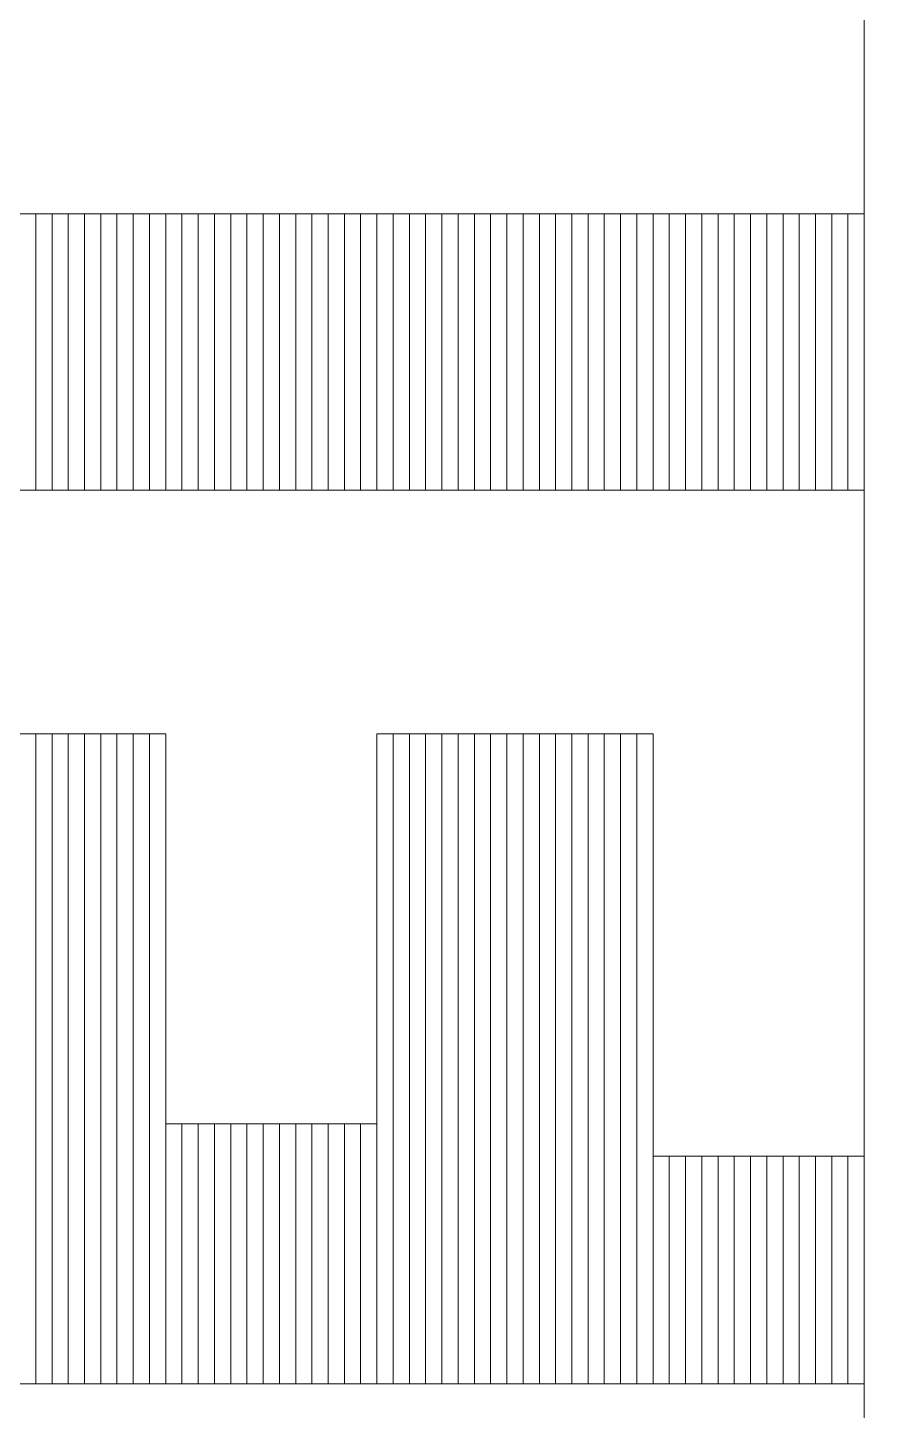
# Model space of a CAD drawing. Header units: millimetres. Extents: x -86 to 67, y -55 to 52.
# Drawn here: x 57.489 to 58.809, y 27.727 to 29.888 of the extents above; entities that cross this region are included whole.
import ezdxf

# ---------------------------------------------------------------- set-up
doc = ezdxf.new("R2010")
doc.units = ezdxf.units.MM
doc.header["$MEASUREMENT"] = 0
doc.layers.add('BG_OUTLINE', color=7, linetype='Continuous')
doc.layers.add('MA_PEN3', color=7, linetype='Continuous')

msp = doc.modelspace()

# ---------------------------------------------------------------- linework, layer by layer
at = {"layer": 'BG_OUTLINE', "color": 3, "lineweight": 9}
msp.add_open_spline([(-60.0926, 34.7331), (-60.0926, 34.7331), (63.7724, 34.7331), (63.7724, 34.7331), (63.7724, 34.7331), (64.585, 34.7336), (65.3646, 34.4113), (65.9396, 33.837), (65.9396, 33.837), (66.5146, 33.2627), (66.8379, 32.4797), (66.8384, 31.667), (66.8384, 31.667), (66.8384, 31.667), (66.8412, -52.28), (66.8412, -52.28), (66.8412, -52.28), (66.8412, -52.28), (66.8384, -52.1933), (66.8384, -52.1933), (66.8384, -52.1933), (66.8389, -53.006), (66.5166, -53.7856), (65.9424, -54.3606), (65.9424, -54.3606), (65.3681, -54.9356), (64.585, -55.2589), (63.7724, -55.2594), (63.7724, -55.2594), (63.7724, -55.2594), (-60.1869, -55.2594), (-60.1869, -55.2594), (-60.1869, -55.2594), (-60.1869, -55.2594), (-60.0853, -55.2518), (-60.0853, -55.2518), (-60.0853, -55.2518), (-60.8979, -55.2523), (-61.6775, -54.9299), (-62.2525, -54.3557), (-62.2525, -54.3557), (-62.8275, -53.7814), (-63.1508, -52.9984), (-63.1513, -52.1857), (-63.1513, -52.1857), (-63.1513, -52.1857), (-63.1587, 31.667), (-63.1587, 31.667), (-63.1587, 31.667), (-63.1592, 32.4797), (-62.8369, 33.2593), (-62.2626, 33.8343), (-62.2626, 33.8343), (-61.6883, 34.4093), (-60.9053, 34.7326), (-60.0926, 34.7331)], degree=3, knots=[0, 0, 0, 0, 0.071429, 0.071429, 0.071429, 0.071429, 0.142857, 0.142857, 0.142857, 0.142857, 0.214286, 0.214286, 0.214286, 0.214286, 0.285714, 0.285714, 0.285714, 0.285714, 0.357143, 0.357143, 0.357143, 0.357143, 0.428571, 0.428571, 0.428571, 0.428571, 0.5, 0.5, 0.5, 0.5, 0.571429, 0.571429, 0.571429, 0.571429, 0.642857, 0.642857, 0.642857, 0.642857, 0.714286, 0.714286, 0.714286, 0.714286, 0.785714, 0.785714, 0.785714, 0.785714, 0.857143, 0.857143, 0.857143, 0.857143, 0.928571, 0.928571, 0.928571, 0.928571, 1, 1, 1, 1], dxfattribs=at)
at = {"layer": 'MA_PEN3', "color": 5, "lineweight": 9}
for points in [[(58.7968, 34.3213), (58.7968, 34.3213), (58.8222, 34.3213), (58.8222, 34.3213), (58.8222, 34.3213), (58.8222, 34.3213), (58.8222, 20.9355), (58.8222, 20.9355), (58.8222, 20.9355), (58.8222, 20.9355), (58.7968, 20.9355), (58.7968, 20.9355), (58.7968, 20.9355), (58.7968, 20.9355), (58.7968, 34.3213), (58.7968, 34.3213)], [(57.476, 29.5969), (57.476, 29.5969), (57.5014, 29.5969), (57.5014, 29.5969), (57.5014, 29.5969), (57.5014, 29.5969), (57.5014, 29.1651), (57.5014, 29.1651), (57.5014, 29.1651), (57.5014, 29.1651), (57.476, 29.1651), (57.476, 29.1651), (57.476, 29.1651), (57.476, 29.1651), (57.476, 29.5969), (57.476, 29.5969)], [(57.5014, 29.5969), (57.5014, 29.5969), (57.5268, 29.5969), (57.5268, 29.5969), (57.5268, 29.5969), (57.5268, 29.5969), (57.5268, 29.1651), (57.5268, 29.1651), (57.5268, 29.1651), (57.5268, 29.1651), (57.5014, 29.1651), (57.5014, 29.1651), (57.5014, 29.1651), (57.5014, 29.1651), (57.5014, 29.5969), (57.5014, 29.5969)], [(57.5268, 29.5969), (57.5268, 29.5969), (57.5522, 29.5969), (57.5522, 29.5969), (57.5522, 29.5969), (57.5522, 29.5969), (57.5522, 29.1651), (57.5522, 29.1651), (57.5522, 29.1651), (57.5522, 29.1651), (57.5268, 29.1651), (57.5268, 29.1651), (57.5268, 29.1651), (57.5268, 29.1651), (57.5268, 29.5969), (57.5268, 29.5969)], [(57.5522, 29.5969), (57.5522, 29.5969), (57.5776, 29.5969), (57.5776, 29.5969), (57.5776, 29.5969), (57.5776, 29.5969), (57.5776, 29.1651), (57.5776, 29.1651), (57.5776, 29.1651), (57.5776, 29.1651), (57.5522, 29.1651), (57.5522, 29.1651), (57.5522, 29.1651), (57.5522, 29.1651), (57.5522, 29.5969), (57.5522, 29.5969)], [(57.5776, 29.5969), (57.5776, 29.5969), (57.603, 29.5969), (57.603, 29.5969), (57.603, 29.5969), (57.603, 29.5969), (57.603, 29.1651), (57.603, 29.1651), (57.603, 29.1651), (57.603, 29.1651), (57.5776, 29.1651), (57.5776, 29.1651), (57.5776, 29.1651), (57.5776, 29.1651), (57.5776, 29.5969), (57.5776, 29.5969)], [(57.603, 29.5969), (57.603, 29.5969), (57.6284, 29.5969), (57.6284, 29.5969), (57.6284, 29.5969), (57.6284, 29.5969), (57.6284, 29.1651), (57.6284, 29.1651), (57.6284, 29.1651), (57.6284, 29.1651), (57.603, 29.1651), (57.603, 29.1651), (57.603, 29.1651), (57.603, 29.1651), (57.603, 29.5969), (57.603, 29.5969)], [(57.6284, 29.5969), (57.6284, 29.5969), (57.6538, 29.5969), (57.6538, 29.5969), (57.6538, 29.5969), (57.6538, 29.5969), (57.6538, 29.1651), (57.6538, 29.1651), (57.6538, 29.1651), (57.6538, 29.1651), (57.6284, 29.1651), (57.6284, 29.1651), (57.6284, 29.1651), (57.6284, 29.1651), (57.6284, 29.5969), (57.6284, 29.5969)], [(57.6538, 29.5969), (57.6538, 29.5969), (57.6792, 29.5969), (57.6792, 29.5969), (57.6792, 29.5969), (57.6792, 29.5969), (57.6792, 29.1651), (57.6792, 29.1651), (57.6792, 29.1651), (57.6792, 29.1651), (57.6538, 29.1651), (57.6538, 29.1651), (57.6538, 29.1651), (57.6538, 29.1651), (57.6538, 29.5969), (57.6538, 29.5969)], [(57.6792, 29.5969), (57.6792, 29.5969), (57.7046, 29.5969), (57.7046, 29.5969), (57.7046, 29.5969), (57.7046, 29.5969), (57.7046, 29.1651), (57.7046, 29.1651), (57.7046, 29.1651), (57.7046, 29.1651), (57.6792, 29.1651), (57.6792, 29.1651), (57.6792, 29.1651), (57.6792, 29.1651), (57.6792, 29.5969), (57.6792, 29.5969)], [(57.7046, 29.5969), (57.7046, 29.5969), (57.73, 29.5969), (57.73, 29.5969), (57.73, 29.5969), (57.73, 29.5969), (57.73, 29.1651), (57.73, 29.1651), (57.73, 29.1651), (57.73, 29.1651), (57.7046, 29.1651), (57.7046, 29.1651), (57.7046, 29.1651), (57.7046, 29.1651), (57.7046, 29.5969), (57.7046, 29.5969)], [(57.73, 29.5969), (57.73, 29.5969), (57.7554, 29.5969), (57.7554, 29.5969), (57.7554, 29.5969), (57.7554, 29.5969), (57.7554, 29.1651), (57.7554, 29.1651), (57.7554, 29.1651), (57.7554, 29.1651), (57.73, 29.1651), (57.73, 29.1651), (57.73, 29.1651), (57.73, 29.1651), (57.73, 29.5969), (57.73, 29.5969)], [(57.7554, 29.5969), (57.7554, 29.5969), (57.7808, 29.5969), (57.7808, 29.5969), (57.7808, 29.5969), (57.7808, 29.5969), (57.7808, 29.1651), (57.7808, 29.1651), (57.7808, 29.1651), (57.7808, 29.1651), (57.7554, 29.1651), (57.7554, 29.1651), (57.7554, 29.1651), (57.7554, 29.1651), (57.7554, 29.5969), (57.7554, 29.5969)], [(57.7808, 29.5969), (57.7808, 29.5969), (57.8062, 29.5969), (57.8062, 29.5969), (57.8062, 29.5969), (57.8062, 29.5969), (57.8062, 29.1651), (57.8062, 29.1651), (57.8062, 29.1651), (57.8062, 29.1651), (57.7808, 29.1651), (57.7808, 29.1651), (57.7808, 29.1651), (57.7808, 29.1651), (57.7808, 29.5969), (57.7808, 29.5969)], [(57.8062, 29.5969), (57.8062, 29.5969), (57.8316, 29.5969), (57.8316, 29.5969), (57.8316, 29.5969), (57.8316, 29.5969), (57.8316, 29.1651), (57.8316, 29.1651), (57.8316, 29.1651), (57.8316, 29.1651), (57.8062, 29.1651), (57.8062, 29.1651), (57.8062, 29.1651), (57.8062, 29.1651), (57.8062, 29.5969), (57.8062, 29.5969)], [(57.8316, 29.5969), (57.8316, 29.5969), (57.857, 29.5969), (57.857, 29.5969), (57.857, 29.5969), (57.857, 29.5969), (57.857, 29.1651), (57.857, 29.1651), (57.857, 29.1651), (57.857, 29.1651), (57.8316, 29.1651), (57.8316, 29.1651), (57.8316, 29.1651), (57.8316, 29.1651), (57.8316, 29.5969), (57.8316, 29.5969)], [(57.857, 29.5969), (57.857, 29.5969), (57.8824, 29.5969), (57.8824, 29.5969), (57.8824, 29.5969), (57.8824, 29.5969), (57.8824, 29.1651), (57.8824, 29.1651), (57.8824, 29.1651), (57.8824, 29.1651), (57.857, 29.1651), (57.857, 29.1651), (57.857, 29.1651), (57.857, 29.1651), (57.857, 29.5969), (57.857, 29.5969)], [(57.8824, 29.5969), (57.8824, 29.5969), (57.9078, 29.5969), (57.9078, 29.5969), (57.9078, 29.5969), (57.9078, 29.5969), (57.9078, 29.1651), (57.9078, 29.1651), (57.9078, 29.1651), (57.9078, 29.1651), (57.8824, 29.1651), (57.8824, 29.1651), (57.8824, 29.1651), (57.8824, 29.1651), (57.8824, 29.5969), (57.8824, 29.5969)], [(57.9078, 29.5969), (57.9078, 29.5969), (57.9332, 29.5969), (57.9332, 29.5969), (57.9332, 29.5969), (57.9332, 29.5969), (57.9332, 29.1651), (57.9332, 29.1651), (57.9332, 29.1651), (57.9332, 29.1651), (57.9078, 29.1651), (57.9078, 29.1651), (57.9078, 29.1651), (57.9078, 29.1651), (57.9078, 29.5969), (57.9078, 29.5969)], [(57.9332, 29.5969), (57.9332, 29.5969), (57.9586, 29.5969), (57.9586, 29.5969), (57.9586, 29.5969), (57.9586, 29.5969), (57.9586, 29.1651), (57.9586, 29.1651), (57.9586, 29.1651), (57.9586, 29.1651), (57.9332, 29.1651), (57.9332, 29.1651), (57.9332, 29.1651), (57.9332, 29.1651), (57.9332, 29.5969), (57.9332, 29.5969)], [(57.9586, 29.5969), (57.9586, 29.5969), (57.984, 29.5969), (57.984, 29.5969), (57.984, 29.5969), (57.984, 29.5969), (57.984, 29.1651), (57.984, 29.1651), (57.984, 29.1651), (57.984, 29.1651), (57.9586, 29.1651), (57.9586, 29.1651), (57.9586, 29.1651), (57.9586, 29.1651), (57.9586, 29.5969), (57.9586, 29.5969)], [(57.984, 29.5969), (57.984, 29.5969), (58.0094, 29.5969), (58.0094, 29.5969), (58.0094, 29.5969), (58.0094, 29.5969), (58.0094, 29.1651), (58.0094, 29.1651), (58.0094, 29.1651), (58.0094, 29.1651), (57.984, 29.1651), (57.984, 29.1651), (57.984, 29.1651), (57.984, 29.1651), (57.984, 29.5969), (57.984, 29.5969)], [(58.0094, 29.5969), (58.0094, 29.5969), (58.0348, 29.5969), (58.0348, 29.5969), (58.0348, 29.5969), (58.0348, 29.5969), (58.0348, 29.1651), (58.0348, 29.1651), (58.0348, 29.1651), (58.0348, 29.1651), (58.0094, 29.1651), (58.0094, 29.1651), (58.0094, 29.1651), (58.0094, 29.1651), (58.0094, 29.5969), (58.0094, 29.5969)], [(58.0348, 29.5969), (58.0348, 29.5969), (58.0602, 29.5969), (58.0602, 29.5969), (58.0602, 29.5969), (58.0602, 29.5969), (58.0602, 29.1651), (58.0602, 29.1651), (58.0602, 29.1651), (58.0602, 29.1651), (58.0348, 29.1651), (58.0348, 29.1651), (58.0348, 29.1651), (58.0348, 29.1651), (58.0348, 29.5969), (58.0348, 29.5969)], [(58.0602, 29.5969), (58.0602, 29.5969), (58.0856, 29.5969), (58.0856, 29.5969), (58.0856, 29.5969), (58.0856, 29.5969), (58.0856, 29.1651), (58.0856, 29.1651), (58.0856, 29.1651), (58.0856, 29.1651), (58.0602, 29.1651), (58.0602, 29.1651), (58.0602, 29.1651), (58.0602, 29.1651), (58.0602, 29.5969), (58.0602, 29.5969)], [(58.0856, 29.5969), (58.0856, 29.5969), (58.111, 29.5969), (58.111, 29.5969), (58.111, 29.5969), (58.111, 29.5969), (58.111, 29.1651), (58.111, 29.1651), (58.111, 29.1651), (58.111, 29.1651), (58.0856, 29.1651), (58.0856, 29.1651), (58.0856, 29.1651), (58.0856, 29.1651), (58.0856, 29.5969), (58.0856, 29.5969)], [(58.111, 29.5969), (58.111, 29.5969), (58.1364, 29.5969), (58.1364, 29.5969), (58.1364, 29.5969), (58.1364, 29.5969), (58.1364, 29.1651), (58.1364, 29.1651), (58.1364, 29.1651), (58.1364, 29.1651), (58.111, 29.1651), (58.111, 29.1651), (58.111, 29.1651), (58.111, 29.1651), (58.111, 29.5969), (58.111, 29.5969)], [(58.1364, 29.5969), (58.1364, 29.5969), (58.1618, 29.5969), (58.1618, 29.5969), (58.1618, 29.5969), (58.1618, 29.5969), (58.1618, 29.1651), (58.1618, 29.1651), (58.1618, 29.1651), (58.1618, 29.1651), (58.1364, 29.1651), (58.1364, 29.1651), (58.1364, 29.1651), (58.1364, 29.1651), (58.1364, 29.5969), (58.1364, 29.5969)], [(58.1618, 29.5969), (58.1618, 29.5969), (58.1872, 29.5969), (58.1872, 29.5969), (58.1872, 29.5969), (58.1872, 29.5969), (58.1872, 29.1651), (58.1872, 29.1651), (58.1872, 29.1651), (58.1872, 29.1651), (58.1618, 29.1651), (58.1618, 29.1651), (58.1618, 29.1651), (58.1618, 29.1651), (58.1618, 29.5969), (58.1618, 29.5969)], [(58.1872, 29.5969), (58.1872, 29.5969), (58.2126, 29.5969), (58.2126, 29.5969), (58.2126, 29.5969), (58.2126, 29.5969), (58.2126, 29.1651), (58.2126, 29.1651), (58.2126, 29.1651), (58.2126, 29.1651), (58.1872, 29.1651), (58.1872, 29.1651), (58.1872, 29.1651), (58.1872, 29.1651), (58.1872, 29.5969), (58.1872, 29.5969)], [(58.2126, 29.5969), (58.2126, 29.5969), (58.238, 29.5969), (58.238, 29.5969), (58.238, 29.5969), (58.238, 29.5969), (58.238, 29.1651), (58.238, 29.1651), (58.238, 29.1651), (58.238, 29.1651), (58.2126, 29.1651), (58.2126, 29.1651), (58.2126, 29.1651), (58.2126, 29.1651), (58.2126, 29.5969), (58.2126, 29.5969)], [(58.238, 29.5969), (58.238, 29.5969), (58.2634, 29.5969), (58.2634, 29.5969), (58.2634, 29.5969), (58.2634, 29.5969), (58.2634, 29.1651), (58.2634, 29.1651), (58.2634, 29.1651), (58.2634, 29.1651), (58.238, 29.1651), (58.238, 29.1651), (58.238, 29.1651), (58.238, 29.1651), (58.238, 29.5969), (58.238, 29.5969)], [(58.2634, 29.5969), (58.2634, 29.5969), (58.2888, 29.5969), (58.2888, 29.5969), (58.2888, 29.5969), (58.2888, 29.5969), (58.2888, 29.1651), (58.2888, 29.1651), (58.2888, 29.1651), (58.2888, 29.1651), (58.2634, 29.1651), (58.2634, 29.1651), (58.2634, 29.1651), (58.2634, 29.1651), (58.2634, 29.5969), (58.2634, 29.5969)], [(58.2888, 29.5969), (58.2888, 29.5969), (58.3142, 29.5969), (58.3142, 29.5969), (58.3142, 29.5969), (58.3142, 29.5969), (58.3142, 29.1651), (58.3142, 29.1651), (58.3142, 29.1651), (58.3142, 29.1651), (58.2888, 29.1651), (58.2888, 29.1651), (58.2888, 29.1651), (58.2888, 29.1651), (58.2888, 29.5969), (58.2888, 29.5969)], [(58.3142, 29.5969), (58.3142, 29.5969), (58.3396, 29.5969), (58.3396, 29.5969), (58.3396, 29.5969), (58.3396, 29.5969), (58.3396, 29.1651), (58.3396, 29.1651), (58.3396, 29.1651), (58.3396, 29.1651), (58.3142, 29.1651), (58.3142, 29.1651), (58.3142, 29.1651), (58.3142, 29.1651), (58.3142, 29.5969), (58.3142, 29.5969)], [(58.3396, 29.5969), (58.3396, 29.5969), (58.365, 29.5969), (58.365, 29.5969), (58.365, 29.5969), (58.365, 29.5969), (58.365, 29.1651), (58.365, 29.1651), (58.365, 29.1651), (58.365, 29.1651), (58.3396, 29.1651), (58.3396, 29.1651), (58.3396, 29.1651), (58.3396, 29.1651), (58.3396, 29.5969), (58.3396, 29.5969)], [(58.365, 29.5969), (58.365, 29.5969), (58.3904, 29.5969), (58.3904, 29.5969), (58.3904, 29.5969), (58.3904, 29.5969), (58.3904, 29.1651), (58.3904, 29.1651), (58.3904, 29.1651), (58.3904, 29.1651), (58.365, 29.1651), (58.365, 29.1651), (58.365, 29.1651), (58.365, 29.1651), (58.365, 29.5969), (58.365, 29.5969)], [(58.3904, 29.5969), (58.3904, 29.5969), (58.4158, 29.5969), (58.4158, 29.5969), (58.4158, 29.5969), (58.4158, 29.5969), (58.4158, 29.1651), (58.4158, 29.1651), (58.4158, 29.1651), (58.4158, 29.1651), (58.3904, 29.1651), (58.3904, 29.1651), (58.3904, 29.1651), (58.3904, 29.1651), (58.3904, 29.5969), (58.3904, 29.5969)], [(58.4158, 29.5969), (58.4158, 29.5969), (58.4412, 29.5969), (58.4412, 29.5969), (58.4412, 29.5969), (58.4412, 29.5969), (58.4412, 29.1651), (58.4412, 29.1651), (58.4412, 29.1651), (58.4412, 29.1651), (58.4158, 29.1651), (58.4158, 29.1651), (58.4158, 29.1651), (58.4158, 29.1651), (58.4158, 29.5969), (58.4158, 29.5969)], [(58.4412, 29.5969), (58.4412, 29.5969), (58.4666, 29.5969), (58.4666, 29.5969), (58.4666, 29.5969), (58.4666, 29.5969), (58.4666, 29.1651), (58.4666, 29.1651), (58.4666, 29.1651), (58.4666, 29.1651), (58.4412, 29.1651), (58.4412, 29.1651), (58.4412, 29.1651), (58.4412, 29.1651), (58.4412, 29.5969), (58.4412, 29.5969)], [(58.4666, 29.5969), (58.4666, 29.5969), (58.492, 29.5969), (58.492, 29.5969), (58.492, 29.5969), (58.492, 29.5969), (58.492, 29.1651), (58.492, 29.1651), (58.492, 29.1651), (58.492, 29.1651), (58.4666, 29.1651), (58.4666, 29.1651), (58.4666, 29.1651), (58.4666, 29.1651), (58.4666, 29.5969), (58.4666, 29.5969)], [(58.492, 29.5969), (58.492, 29.5969), (58.5174, 29.5969), (58.5174, 29.5969), (58.5174, 29.5969), (58.5174, 29.5969), (58.5174, 29.1651), (58.5174, 29.1651), (58.5174, 29.1651), (58.5174, 29.1651), (58.492, 29.1651), (58.492, 29.1651), (58.492, 29.1651), (58.492, 29.1651), (58.492, 29.5969), (58.492, 29.5969)], [(58.5174, 29.5969), (58.5174, 29.5969), (58.5428, 29.5969), (58.5428, 29.5969), (58.5428, 29.5969), (58.5428, 29.5969), (58.5428, 29.1651), (58.5428, 29.1651), (58.5428, 29.1651), (58.5428, 29.1651), (58.5174, 29.1651), (58.5174, 29.1651), (58.5174, 29.1651), (58.5174, 29.1651), (58.5174, 29.5969), (58.5174, 29.5969)], [(58.5428, 29.5969), (58.5428, 29.5969), (58.5682, 29.5969), (58.5682, 29.5969), (58.5682, 29.5969), (58.5682, 29.5969), (58.5682, 29.1651), (58.5682, 29.1651), (58.5682, 29.1651), (58.5682, 29.1651), (58.5428, 29.1651), (58.5428, 29.1651), (58.5428, 29.1651), (58.5428, 29.1651), (58.5428, 29.5969), (58.5428, 29.5969)], [(58.5682, 29.5969), (58.5682, 29.5969), (58.5936, 29.5969), (58.5936, 29.5969), (58.5936, 29.5969), (58.5936, 29.5969), (58.5936, 29.1651), (58.5936, 29.1651), (58.5936, 29.1651), (58.5936, 29.1651), (58.5682, 29.1651), (58.5682, 29.1651), (58.5682, 29.1651), (58.5682, 29.1651), (58.5682, 29.5969), (58.5682, 29.5969)], [(58.5936, 29.5969), (58.5936, 29.5969), (58.619, 29.5969), (58.619, 29.5969), (58.619, 29.5969), (58.619, 29.5969), (58.619, 29.1651), (58.619, 29.1651), (58.619, 29.1651), (58.619, 29.1651), (58.5936, 29.1651), (58.5936, 29.1651), (58.5936, 29.1651), (58.5936, 29.1651), (58.5936, 29.5969), (58.5936, 29.5969)], [(58.619, 29.5969), (58.619, 29.5969), (58.6444, 29.5969), (58.6444, 29.5969), (58.6444, 29.5969), (58.6444, 29.5969), (58.6444, 29.1651), (58.6444, 29.1651), (58.6444, 29.1651), (58.6444, 29.1651), (58.619, 29.1651), (58.619, 29.1651), (58.619, 29.1651), (58.619, 29.1651), (58.619, 29.5969), (58.619, 29.5969)], [(58.6444, 29.5969), (58.6444, 29.5969), (58.6698, 29.5969), (58.6698, 29.5969), (58.6698, 29.5969), (58.6698, 29.5969), (58.6698, 29.1651), (58.6698, 29.1651), (58.6698, 29.1651), (58.6698, 29.1651), (58.6444, 29.1651), (58.6444, 29.1651), (58.6444, 29.1651), (58.6444, 29.1651), (58.6444, 29.5969), (58.6444, 29.5969)], [(58.6698, 29.5969), (58.6698, 29.5969), (58.6952, 29.5969), (58.6952, 29.5969), (58.6952, 29.5969), (58.6952, 29.5969), (58.6952, 29.1651), (58.6952, 29.1651), (58.6952, 29.1651), (58.6952, 29.1651), (58.6698, 29.1651), (58.6698, 29.1651), (58.6698, 29.1651), (58.6698, 29.1651), (58.6698, 29.5969), (58.6698, 29.5969)], [(58.6952, 29.5969), (58.6952, 29.5969), (58.7206, 29.5969), (58.7206, 29.5969), (58.7206, 29.5969), (58.7206, 29.5969), (58.7206, 29.1651), (58.7206, 29.1651), (58.7206, 29.1651), (58.7206, 29.1651), (58.6952, 29.1651), (58.6952, 29.1651), (58.6952, 29.1651), (58.6952, 29.1651), (58.6952, 29.5969), (58.6952, 29.5969)], [(58.7206, 29.5969), (58.7206, 29.5969), (58.746, 29.5969), (58.746, 29.5969), (58.746, 29.5969), (58.746, 29.5969), (58.746, 29.1651), (58.746, 29.1651), (58.746, 29.1651), (58.746, 29.1651), (58.7206, 29.1651), (58.7206, 29.1651), (58.7206, 29.1651), (58.7206, 29.1651), (58.7206, 29.5969), (58.7206, 29.5969)], [(58.746, 29.5969), (58.746, 29.5969), (58.7714, 29.5969), (58.7714, 29.5969), (58.7714, 29.5969), (58.7714, 29.5969), (58.7714, 29.1651), (58.7714, 29.1651), (58.7714, 29.1651), (58.7714, 29.1651), (58.746, 29.1651), (58.746, 29.1651), (58.746, 29.1651), (58.746, 29.1651), (58.746, 29.5969), (58.746, 29.5969)], [(58.7714, 29.5969), (58.7714, 29.5969), (58.7968, 29.5969), (58.7968, 29.5969), (58.7968, 29.5969), (58.7968, 29.5969), (58.7968, 29.1651), (58.7968, 29.1651), (58.7968, 29.1651), (58.7968, 29.1651), (58.7714, 29.1651), (58.7714, 29.1651), (58.7714, 29.1651), (58.7714, 29.1651), (58.7714, 29.5969), (58.7714, 29.5969)], [(57.476, 28.7841), (57.476, 28.7841), (57.5014, 28.7841), (57.5014, 28.7841), (57.5014, 28.7841), (57.5014, 28.7841), (57.5014, 27.7681), (57.5014, 27.7681), (57.5014, 27.7681), (57.5014, 27.7681), (57.476, 27.7681), (57.476, 27.7681), (57.476, 27.7681), (57.476, 27.7681), (57.476, 28.7841), (57.476, 28.7841)], [(57.5014, 28.7841), (57.5014, 28.7841), (57.5268, 28.7841), (57.5268, 28.7841), (57.5268, 28.7841), (57.5268, 28.7841), (57.5268, 27.7681), (57.5268, 27.7681), (57.5268, 27.7681), (57.5268, 27.7681), (57.5014, 27.7681), (57.5014, 27.7681), (57.5014, 27.7681), (57.5014, 27.7681), (57.5014, 28.7841), (57.5014, 28.7841)], [(57.5268, 28.7841), (57.5268, 28.7841), (57.5522, 28.7841), (57.5522, 28.7841), (57.5522, 28.7841), (57.5522, 28.7841), (57.5522, 27.7681), (57.5522, 27.7681), (57.5522, 27.7681), (57.5522, 27.7681), (57.5268, 27.7681), (57.5268, 27.7681), (57.5268, 27.7681), (57.5268, 27.7681), (57.5268, 28.7841), (57.5268, 28.7841)], [(57.5522, 28.7841), (57.5522, 28.7841), (57.5776, 28.7841), (57.5776, 28.7841), (57.5776, 28.7841), (57.5776, 28.7841), (57.5776, 27.7681), (57.5776, 27.7681), (57.5776, 27.7681), (57.5776, 27.7681), (57.5522, 27.7681), (57.5522, 27.7681), (57.5522, 27.7681), (57.5522, 27.7681), (57.5522, 28.7841), (57.5522, 28.7841)], [(57.5776, 28.7841), (57.5776, 28.7841), (57.603, 28.7841), (57.603, 28.7841), (57.603, 28.7841), (57.603, 28.7841), (57.603, 27.7681), (57.603, 27.7681), (57.603, 27.7681), (57.603, 27.7681), (57.5776, 27.7681), (57.5776, 27.7681), (57.5776, 27.7681), (57.5776, 27.7681), (57.5776, 28.7841), (57.5776, 28.7841)], [(57.603, 28.7841), (57.603, 28.7841), (57.6284, 28.7841), (57.6284, 28.7841), (57.6284, 28.7841), (57.6284, 28.7841), (57.6284, 27.7681), (57.6284, 27.7681), (57.6284, 27.7681), (57.6284, 27.7681), (57.603, 27.7681), (57.603, 27.7681), (57.603, 27.7681), (57.603, 27.7681), (57.603, 28.7841), (57.603, 28.7841)], [(57.6284, 28.7841), (57.6284, 28.7841), (57.6538, 28.7841), (57.6538, 28.7841), (57.6538, 28.7841), (57.6538, 28.7841), (57.6538, 27.7681), (57.6538, 27.7681), (57.6538, 27.7681), (57.6538, 27.7681), (57.6284, 27.7681), (57.6284, 27.7681), (57.6284, 27.7681), (57.6284, 27.7681), (57.6284, 28.7841), (57.6284, 28.7841)], [(57.6538, 28.7841), (57.6538, 28.7841), (57.6792, 28.7841), (57.6792, 28.7841), (57.6792, 28.7841), (57.6792, 28.7841), (57.6792, 27.7681), (57.6792, 27.7681), (57.6792, 27.7681), (57.6792, 27.7681), (57.6538, 27.7681), (57.6538, 27.7681), (57.6538, 27.7681), (57.6538, 27.7681), (57.6538, 28.7841), (57.6538, 28.7841)], [(57.6792, 28.7841), (57.6792, 28.7841), (57.7046, 28.7841), (57.7046, 28.7841), (57.7046, 28.7841), (57.7046, 28.7841), (57.7046, 27.7681), (57.7046, 27.7681), (57.7046, 27.7681), (57.7046, 27.7681), (57.6792, 27.7681), (57.6792, 27.7681), (57.6792, 27.7681), (57.6792, 27.7681), (57.6792, 28.7841), (57.6792, 28.7841)], [(58.0348, 28.7841), (58.0348, 28.7841), (58.0602, 28.7841), (58.0602, 28.7841), (58.0602, 28.7841), (58.0602, 28.7841), (58.0602, 27.7681), (58.0602, 27.7681), (58.0602, 27.7681), (58.0602, 27.7681), (58.0348, 27.7681), (58.0348, 27.7681), (58.0348, 27.7681), (58.0348, 27.7681), (58.0348, 28.7841), (58.0348, 28.7841)], [(58.0602, 28.7841), (58.0602, 28.7841), (58.0856, 28.7841), (58.0856, 28.7841), (58.0856, 28.7841), (58.0856, 28.7841), (58.0856, 27.7681), (58.0856, 27.7681), (58.0856, 27.7681), (58.0856, 27.7681), (58.0602, 27.7681), (58.0602, 27.7681), (58.0602, 27.7681), (58.0602, 27.7681), (58.0602, 28.7841), (58.0602, 28.7841)], [(58.0856, 28.7841), (58.0856, 28.7841), (58.111, 28.7841), (58.111, 28.7841), (58.111, 28.7841), (58.111, 28.7841), (58.111, 27.7681), (58.111, 27.7681), (58.111, 27.7681), (58.111, 27.7681), (58.0856, 27.7681), (58.0856, 27.7681), (58.0856, 27.7681), (58.0856, 27.7681), (58.0856, 28.7841), (58.0856, 28.7841)], [(58.111, 28.7841), (58.111, 28.7841), (58.1364, 28.7841), (58.1364, 28.7841), (58.1364, 28.7841), (58.1364, 28.7841), (58.1364, 27.7681), (58.1364, 27.7681), (58.1364, 27.7681), (58.1364, 27.7681), (58.111, 27.7681), (58.111, 27.7681), (58.111, 27.7681), (58.111, 27.7681), (58.111, 28.7841), (58.111, 28.7841)], [(58.1364, 28.7841), (58.1364, 28.7841), (58.1618, 28.7841), (58.1618, 28.7841), (58.1618, 28.7841), (58.1618, 28.7841), (58.1618, 27.7681), (58.1618, 27.7681), (58.1618, 27.7681), (58.1618, 27.7681), (58.1364, 27.7681), (58.1364, 27.7681), (58.1364, 27.7681), (58.1364, 27.7681), (58.1364, 28.7841), (58.1364, 28.7841)], [(58.1618, 28.7841), (58.1618, 28.7841), (58.1872, 28.7841), (58.1872, 28.7841), (58.1872, 28.7841), (58.1872, 28.7841), (58.1872, 27.7681), (58.1872, 27.7681), (58.1872, 27.7681), (58.1872, 27.7681), (58.1618, 27.7681), (58.1618, 27.7681), (58.1618, 27.7681), (58.1618, 27.7681), (58.1618, 28.7841), (58.1618, 28.7841)], [(58.1872, 28.7841), (58.1872, 28.7841), (58.2126, 28.7841), (58.2126, 28.7841), (58.2126, 28.7841), (58.2126, 28.7841), (58.2126, 27.7681), (58.2126, 27.7681), (58.2126, 27.7681), (58.2126, 27.7681), (58.1872, 27.7681), (58.1872, 27.7681), (58.1872, 27.7681), (58.1872, 27.7681), (58.1872, 28.7841), (58.1872, 28.7841)], [(58.2126, 28.7841), (58.2126, 28.7841), (58.238, 28.7841), (58.238, 28.7841), (58.238, 28.7841), (58.238, 28.7841), (58.238, 27.7681), (58.238, 27.7681), (58.238, 27.7681), (58.238, 27.7681), (58.2126, 27.7681), (58.2126, 27.7681), (58.2126, 27.7681), (58.2126, 27.7681), (58.2126, 28.7841), (58.2126, 28.7841)], [(58.238, 28.7841), (58.238, 28.7841), (58.2634, 28.7841), (58.2634, 28.7841), (58.2634, 28.7841), (58.2634, 28.7841), (58.2634, 27.7681), (58.2634, 27.7681), (58.2634, 27.7681), (58.2634, 27.7681), (58.238, 27.7681), (58.238, 27.7681), (58.238, 27.7681), (58.238, 27.7681), (58.238, 28.7841), (58.238, 28.7841)], [(58.2634, 28.7841), (58.2634, 28.7841), (58.2888, 28.7841), (58.2888, 28.7841), (58.2888, 28.7841), (58.2888, 28.7841), (58.2888, 27.7681), (58.2888, 27.7681), (58.2888, 27.7681), (58.2888, 27.7681), (58.2634, 27.7681), (58.2634, 27.7681), (58.2634, 27.7681), (58.2634, 27.7681), (58.2634, 28.7841), (58.2634, 28.7841)], [(58.2888, 28.7841), (58.2888, 28.7841), (58.3142, 28.7841), (58.3142, 28.7841), (58.3142, 28.7841), (58.3142, 28.7841), (58.3142, 27.7681), (58.3142, 27.7681), (58.3142, 27.7681), (58.3142, 27.7681), (58.2888, 27.7681), (58.2888, 27.7681), (58.2888, 27.7681), (58.2888, 27.7681), (58.2888, 28.7841), (58.2888, 28.7841)], [(58.3142, 28.7841), (58.3142, 28.7841), (58.3396, 28.7841), (58.3396, 28.7841), (58.3396, 28.7841), (58.3396, 28.7841), (58.3396, 27.7681), (58.3396, 27.7681), (58.3396, 27.7681), (58.3396, 27.7681), (58.3142, 27.7681), (58.3142, 27.7681), (58.3142, 27.7681), (58.3142, 27.7681), (58.3142, 28.7841), (58.3142, 28.7841)], [(58.3396, 28.7841), (58.3396, 28.7841), (58.365, 28.7841), (58.365, 28.7841), (58.365, 28.7841), (58.365, 28.7841), (58.365, 27.7681), (58.365, 27.7681), (58.365, 27.7681), (58.365, 27.7681), (58.3396, 27.7681), (58.3396, 27.7681), (58.3396, 27.7681), (58.3396, 27.7681), (58.3396, 28.7841), (58.3396, 28.7841)], [(58.365, 28.7841), (58.365, 28.7841), (58.3904, 28.7841), (58.3904, 28.7841), (58.3904, 28.7841), (58.3904, 28.7841), (58.3904, 27.7681), (58.3904, 27.7681), (58.3904, 27.7681), (58.3904, 27.7681), (58.365, 27.7681), (58.365, 27.7681), (58.365, 27.7681), (58.365, 27.7681), (58.365, 28.7841), (58.365, 28.7841)], [(58.3904, 28.7841), (58.3904, 28.7841), (58.4158, 28.7841), (58.4158, 28.7841), (58.4158, 28.7841), (58.4158, 28.7841), (58.4158, 27.7681), (58.4158, 27.7681), (58.4158, 27.7681), (58.4158, 27.7681), (58.3904, 27.7681), (58.3904, 27.7681), (58.3904, 27.7681), (58.3904, 27.7681), (58.3904, 28.7841), (58.3904, 28.7841)], [(58.4158, 28.7841), (58.4158, 28.7841), (58.4412, 28.7841), (58.4412, 28.7841), (58.4412, 28.7841), (58.4412, 28.7841), (58.4412, 27.7681), (58.4412, 27.7681), (58.4412, 27.7681), (58.4412, 27.7681), (58.4158, 27.7681), (58.4158, 27.7681), (58.4158, 27.7681), (58.4158, 27.7681), (58.4158, 28.7841), (58.4158, 28.7841)], [(58.4412, 28.7841), (58.4412, 28.7841), (58.4666, 28.7841), (58.4666, 28.7841), (58.4666, 28.7841), (58.4666, 28.7841), (58.4666, 27.7681), (58.4666, 27.7681), (58.4666, 27.7681), (58.4666, 27.7681), (58.4412, 27.7681), (58.4412, 27.7681), (58.4412, 27.7681), (58.4412, 27.7681), (58.4412, 28.7841), (58.4412, 28.7841)], [(57.7046, 28.1745), (57.7046, 28.1745), (57.73, 28.1745), (57.73, 28.1745), (57.73, 28.1745), (57.73, 28.1745), (57.73, 27.7681), (57.73, 27.7681), (57.73, 27.7681), (57.73, 27.7681), (57.7046, 27.7681), (57.7046, 27.7681), (57.7046, 27.7681), (57.7046, 27.7681), (57.7046, 28.1745), (57.7046, 28.1745)], [(57.73, 28.1745), (57.73, 28.1745), (57.7554, 28.1745), (57.7554, 28.1745), (57.7554, 28.1745), (57.7554, 28.1745), (57.7554, 27.7681), (57.7554, 27.7681), (57.7554, 27.7681), (57.7554, 27.7681), (57.73, 27.7681), (57.73, 27.7681), (57.73, 27.7681), (57.73, 27.7681), (57.73, 28.1745), (57.73, 28.1745)], [(57.7554, 28.1745), (57.7554, 28.1745), (57.7808, 28.1745), (57.7808, 28.1745), (57.7808, 28.1745), (57.7808, 28.1745), (57.7808, 27.7681), (57.7808, 27.7681), (57.7808, 27.7681), (57.7808, 27.7681), (57.7554, 27.7681), (57.7554, 27.7681), (57.7554, 27.7681), (57.7554, 27.7681), (57.7554, 28.1745), (57.7554, 28.1745)], [(57.7808, 28.1745), (57.7808, 28.1745), (57.8062, 28.1745), (57.8062, 28.1745), (57.8062, 28.1745), (57.8062, 28.1745), (57.8062, 27.7681), (57.8062, 27.7681), (57.8062, 27.7681), (57.8062, 27.7681), (57.7808, 27.7681), (57.7808, 27.7681), (57.7808, 27.7681), (57.7808, 27.7681), (57.7808, 28.1745), (57.7808, 28.1745)], [(57.8062, 28.1745), (57.8062, 28.1745), (57.8316, 28.1745), (57.8316, 28.1745), (57.8316, 28.1745), (57.8316, 28.1745), (57.8316, 27.7681), (57.8316, 27.7681), (57.8316, 27.7681), (57.8316, 27.7681), (57.8062, 27.7681), (57.8062, 27.7681), (57.8062, 27.7681), (57.8062, 27.7681), (57.8062, 28.1745), (57.8062, 28.1745)], [(57.8316, 28.1745), (57.8316, 28.1745), (57.857, 28.1745), (57.857, 28.1745), (57.857, 28.1745), (57.857, 28.1745), (57.857, 27.7681), (57.857, 27.7681), (57.857, 27.7681), (57.857, 27.7681), (57.8316, 27.7681), (57.8316, 27.7681), (57.8316, 27.7681), (57.8316, 27.7681), (57.8316, 28.1745), (57.8316, 28.1745)], [(57.857, 28.1745), (57.857, 28.1745), (57.8824, 28.1745), (57.8824, 28.1745), (57.8824, 28.1745), (57.8824, 28.1745), (57.8824, 27.7681), (57.8824, 27.7681), (57.8824, 27.7681), (57.8824, 27.7681), (57.857, 27.7681), (57.857, 27.7681), (57.857, 27.7681), (57.857, 27.7681), (57.857, 28.1745), (57.857, 28.1745)], [(57.8824, 28.1745), (57.8824, 28.1745), (57.9078, 28.1745), (57.9078, 28.1745), (57.9078, 28.1745), (57.9078, 28.1745), (57.9078, 27.7681), (57.9078, 27.7681), (57.9078, 27.7681), (57.9078, 27.7681), (57.8824, 27.7681), (57.8824, 27.7681), (57.8824, 27.7681), (57.8824, 27.7681), (57.8824, 28.1745), (57.8824, 28.1745)], [(57.9078, 28.1745), (57.9078, 28.1745), (57.9332, 28.1745), (57.9332, 28.1745), (57.9332, 28.1745), (57.9332, 28.1745), (57.9332, 27.7681), (57.9332, 27.7681), (57.9332, 27.7681), (57.9332, 27.7681), (57.9078, 27.7681), (57.9078, 27.7681), (57.9078, 27.7681), (57.9078, 27.7681), (57.9078, 28.1745), (57.9078, 28.1745)], [(57.9332, 28.1745), (57.9332, 28.1745), (57.9586, 28.1745), (57.9586, 28.1745), (57.9586, 28.1745), (57.9586, 28.1745), (57.9586, 27.7681), (57.9586, 27.7681), (57.9586, 27.7681), (57.9586, 27.7681), (57.9332, 27.7681), (57.9332, 27.7681), (57.9332, 27.7681), (57.9332, 27.7681), (57.9332, 28.1745), (57.9332, 28.1745)], [(57.9586, 28.1745), (57.9586, 28.1745), (57.984, 28.1745), (57.984, 28.1745), (57.984, 28.1745), (57.984, 28.1745), (57.984, 27.7681), (57.984, 27.7681), (57.984, 27.7681), (57.984, 27.7681), (57.9586, 27.7681), (57.9586, 27.7681), (57.9586, 27.7681), (57.9586, 27.7681), (57.9586, 28.1745), (57.9586, 28.1745)], [(57.984, 28.1745), (57.984, 28.1745), (58.0094, 28.1745), (58.0094, 28.1745), (58.0094, 28.1745), (58.0094, 28.1745), (58.0094, 27.7681), (58.0094, 27.7681), (58.0094, 27.7681), (58.0094, 27.7681), (57.984, 27.7681), (57.984, 27.7681), (57.984, 27.7681), (57.984, 27.7681), (57.984, 28.1745), (57.984, 28.1745)], [(58.0094, 28.1745), (58.0094, 28.1745), (58.0348, 28.1745), (58.0348, 28.1745), (58.0348, 28.1745), (58.0348, 28.1745), (58.0348, 27.7681), (58.0348, 27.7681), (58.0348, 27.7681), (58.0348, 27.7681), (58.0094, 27.7681), (58.0094, 27.7681), (58.0094, 27.7681), (58.0094, 27.7681), (58.0094, 28.1745), (58.0094, 28.1745)], [(58.4666, 28.1237), (58.4666, 28.1237), (58.492, 28.1237), (58.492, 28.1237), (58.492, 28.1237), (58.492, 28.1237), (58.492, 27.7681), (58.492, 27.7681), (58.492, 27.7681), (58.492, 27.7681), (58.4666, 27.7681), (58.4666, 27.7681), (58.4666, 27.7681), (58.4666, 27.7681), (58.4666, 28.1237), (58.4666, 28.1237)], [(58.492, 28.1237), (58.492, 28.1237), (58.5174, 28.1237), (58.5174, 28.1237), (58.5174, 28.1237), (58.5174, 28.1237), (58.5174, 27.7681), (58.5174, 27.7681), (58.5174, 27.7681), (58.5174, 27.7681), (58.492, 27.7681), (58.492, 27.7681), (58.492, 27.7681), (58.492, 27.7681), (58.492, 28.1237), (58.492, 28.1237)], [(58.5174, 28.1237), (58.5174, 28.1237), (58.5428, 28.1237), (58.5428, 28.1237), (58.5428, 28.1237), (58.5428, 28.1237), (58.5428, 27.7681), (58.5428, 27.7681), (58.5428, 27.7681), (58.5428, 27.7681), (58.5174, 27.7681), (58.5174, 27.7681), (58.5174, 27.7681), (58.5174, 27.7681), (58.5174, 28.1237), (58.5174, 28.1237)], [(58.5428, 28.1237), (58.5428, 28.1237), (58.5682, 28.1237), (58.5682, 28.1237), (58.5682, 28.1237), (58.5682, 28.1237), (58.5682, 27.7681), (58.5682, 27.7681), (58.5682, 27.7681), (58.5682, 27.7681), (58.5428, 27.7681), (58.5428, 27.7681), (58.5428, 27.7681), (58.5428, 27.7681), (58.5428, 28.1237), (58.5428, 28.1237)], [(58.5682, 28.1237), (58.5682, 28.1237), (58.5936, 28.1237), (58.5936, 28.1237), (58.5936, 28.1237), (58.5936, 28.1237), (58.5936, 27.7681), (58.5936, 27.7681), (58.5936, 27.7681), (58.5936, 27.7681), (58.5682, 27.7681), (58.5682, 27.7681), (58.5682, 27.7681), (58.5682, 27.7681), (58.5682, 28.1237), (58.5682, 28.1237)], [(58.5936, 28.1237), (58.5936, 28.1237), (58.619, 28.1237), (58.619, 28.1237), (58.619, 28.1237), (58.619, 28.1237), (58.619, 27.7681), (58.619, 27.7681), (58.619, 27.7681), (58.619, 27.7681), (58.5936, 27.7681), (58.5936, 27.7681), (58.5936, 27.7681), (58.5936, 27.7681), (58.5936, 28.1237), (58.5936, 28.1237)], [(58.619, 28.1237), (58.619, 28.1237), (58.6444, 28.1237), (58.6444, 28.1237), (58.6444, 28.1237), (58.6444, 28.1237), (58.6444, 27.7681), (58.6444, 27.7681), (58.6444, 27.7681), (58.6444, 27.7681), (58.619, 27.7681), (58.619, 27.7681), (58.619, 27.7681), (58.619, 27.7681), (58.619, 28.1237), (58.619, 28.1237)], [(58.6444, 28.1237), (58.6444, 28.1237), (58.6698, 28.1237), (58.6698, 28.1237), (58.6698, 28.1237), (58.6698, 28.1237), (58.6698, 27.7681), (58.6698, 27.7681), (58.6698, 27.7681), (58.6698, 27.7681), (58.6444, 27.7681), (58.6444, 27.7681), (58.6444, 27.7681), (58.6444, 27.7681), (58.6444, 28.1237), (58.6444, 28.1237)], [(58.6698, 28.1237), (58.6698, 28.1237), (58.6952, 28.1237), (58.6952, 28.1237), (58.6952, 28.1237), (58.6952, 28.1237), (58.6952, 27.7681), (58.6952, 27.7681), (58.6952, 27.7681), (58.6952, 27.7681), (58.6698, 27.7681), (58.6698, 27.7681), (58.6698, 27.7681), (58.6698, 27.7681), (58.6698, 28.1237), (58.6698, 28.1237)], [(58.6952, 28.1237), (58.6952, 28.1237), (58.7206, 28.1237), (58.7206, 28.1237), (58.7206, 28.1237), (58.7206, 28.1237), (58.7206, 27.7681), (58.7206, 27.7681), (58.7206, 27.7681), (58.7206, 27.7681), (58.6952, 27.7681), (58.6952, 27.7681), (58.6952, 27.7681), (58.6952, 27.7681), (58.6952, 28.1237), (58.6952, 28.1237)], [(58.7206, 28.1237), (58.7206, 28.1237), (58.746, 28.1237), (58.746, 28.1237), (58.746, 28.1237), (58.746, 28.1237), (58.746, 27.7681), (58.746, 27.7681), (58.746, 27.7681), (58.746, 27.7681), (58.7206, 27.7681), (58.7206, 27.7681), (58.7206, 27.7681), (58.7206, 27.7681), (58.7206, 28.1237), (58.7206, 28.1237)], [(58.746, 28.1237), (58.746, 28.1237), (58.7714, 28.1237), (58.7714, 28.1237), (58.7714, 28.1237), (58.7714, 28.1237), (58.7714, 27.7681), (58.7714, 27.7681), (58.7714, 27.7681), (58.7714, 27.7681), (58.746, 27.7681), (58.746, 27.7681), (58.746, 27.7681), (58.746, 27.7681), (58.746, 28.1237), (58.746, 28.1237)], [(58.7714, 28.1237), (58.7714, 28.1237), (58.7968, 28.1237), (58.7968, 28.1237), (58.7968, 28.1237), (58.7968, 28.1237), (58.7968, 27.7681), (58.7968, 27.7681), (58.7968, 27.7681), (58.7968, 27.7681), (58.7714, 27.7681), (58.7714, 27.7681), (58.7714, 27.7681), (58.7714, 27.7681), (58.7714, 28.1237), (58.7714, 28.1237)]]:
    msp.add_open_spline(points, degree=3, knots=[0, 0, 0, 0, 0.25, 0.25, 0.25, 0.25, 0.5, 0.5, 0.5, 0.5, 0.75, 0.75, 0.75, 0.75, 1, 1, 1, 1], dxfattribs=at)

doc.saveas('drawing.dxf')
